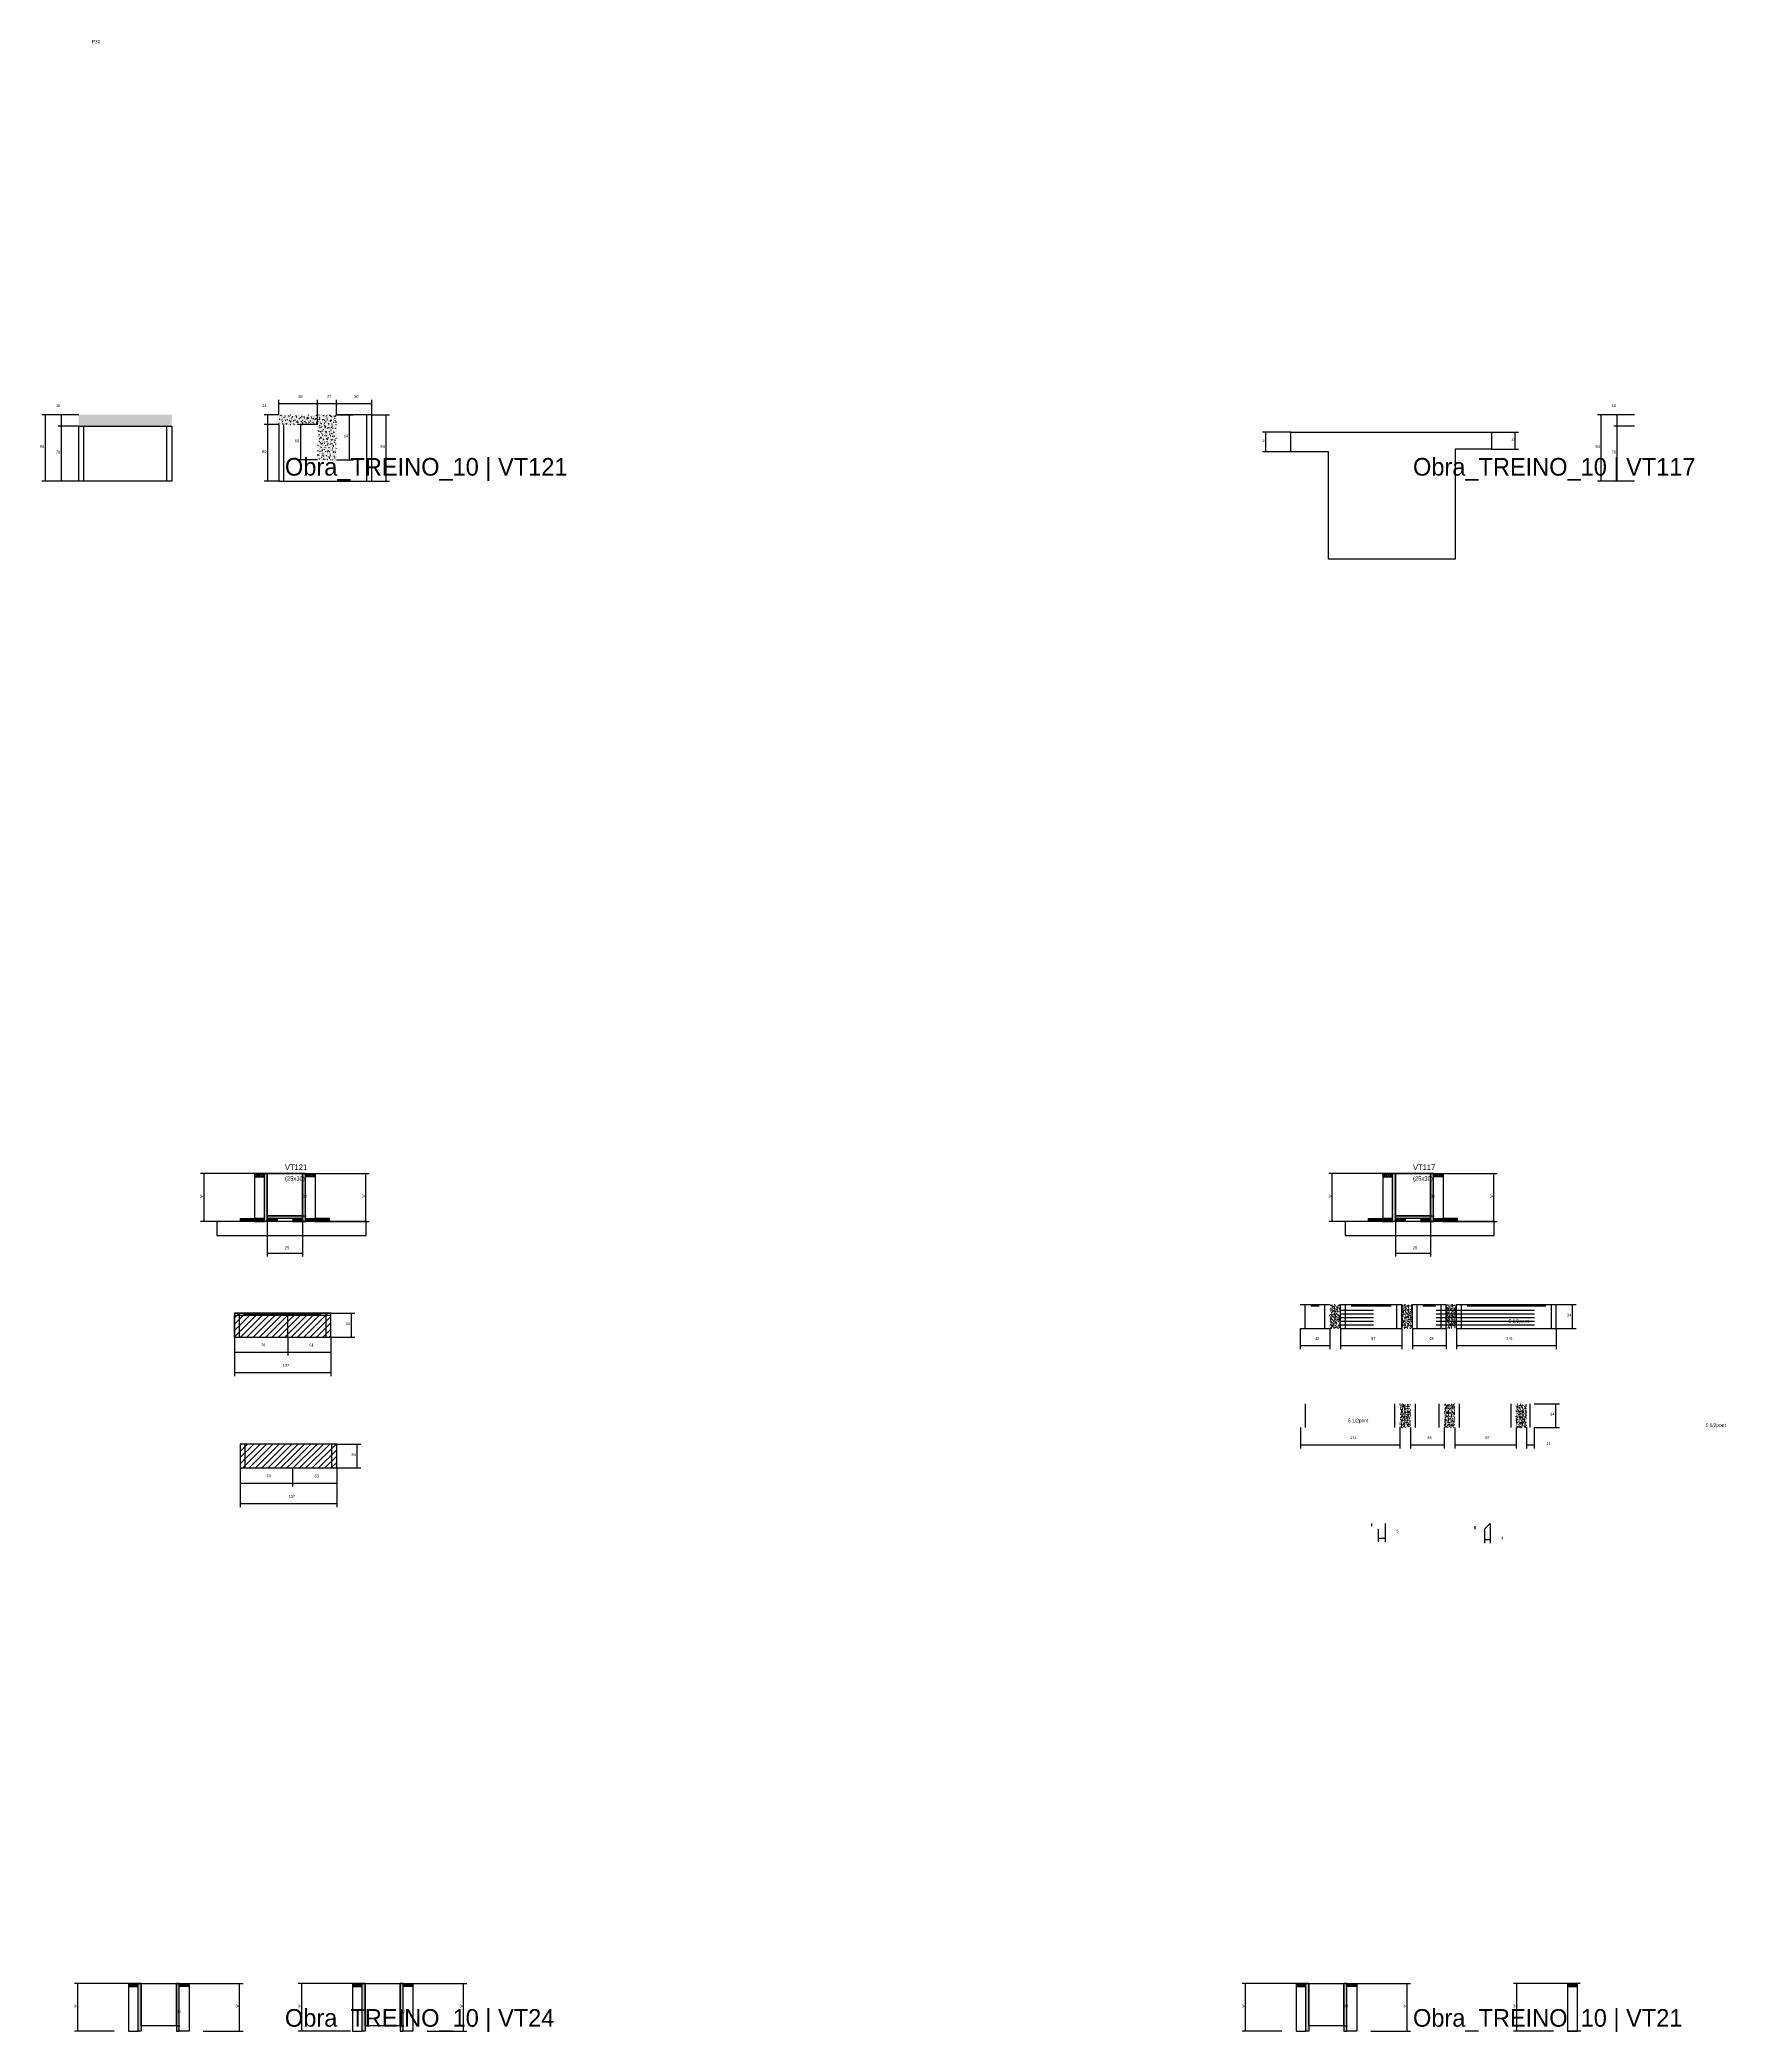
# Model space of a CAD drawing. Header units: metres. Extents: x -2848 to 22762, y -49062 to 1016.
# Drawn here: x 12452 to 14843, y -21018 to -18192 of the extents above; entities that cross this region are included whole.
import ezdxf

# ---------------------------------------------------------------- set-up
doc = ezdxf.new("R2010")
doc.units = ezdxf.units.M
for name, color, linetype in [('CONCRETO', 251, 'Continuous'), ('COTA', 4, 'Continuous'), ('Cota Seção (2x)', 4, 'Continuous'), ('Hachura', 253, 'Continuous'), ('LABEL_ID', 3, 'Continuous'), ('Madeira', 126, 'Continuous'), ('NOMENCLATURA', 7, 'Continuous'), ('Painéis', 200, 'Continuous'), ('SARR_2.2x7', 40, 'Continuous'), ('SARR_EDITAR', 141, 'Continuous'), ('Texto Seção', 7, 'Continuous')]:
    doc.layers.add(name, color=color, linetype=linetype)

msp = doc.modelspace()

# ---------------------------------------------------------------- hatches: boundary and pattern name
at = {"layer": 'COTA'}
h = msp.add_hatch(dxfattribs=at)
h.set_pattern_fill('AR-CONC', scale=0.03)
h.paths.add_polyline_path([(12639.6, -18723.7), (12507.6, -18723.7), (12507.6, -18739.7), (12639.5, -18739.7)])
h = msp.add_hatch(dxfattribs=at)
h.set_pattern_fill('AR-CONC', scale=0.03)
h.paths.add_polyline_path([(12846.3, -18737.7), (12791.4, -18737.7), (12791.4, -18737.7), (12791.4, -18723.7), (12791.4, -18723.7), (12873.3, -18723.7), (12873.3, -18723.7), (12873.3, -18787.7), (12873.3, -18787.7), (12846.3, -18787.7), (12846.3, -18787.7), (12846.3, -18737.7)])
h = msp.add_hatch(dxfattribs=at)
h.set_pattern_fill('AR-CONC', scale=0.03)
h.paths.add_polyline_path([(14297.1, -19985.5), (14282.1, -19985.5), (14282.1, -20019.5), (14297.1, -20019.5)])
h = msp.add_hatch(dxfattribs=at)
h.set_pattern_fill('AR-CONC', scale=0.03)
h.paths.add_polyline_path([(14384.1, -20019.5), (14399.1, -20019.5), (14399.1, -19985.5), (14384.1, -19985.5)])
h = msp.add_hatch(dxfattribs=at)
h.set_pattern_fill('AR-CONC', scale=0.03)
h.paths.add_polyline_path([(14461.9, -19985.5), (14446.9, -19985.5), (14446.9, -20019.5), (14461.9, -20019.5)])
h = msp.add_hatch(dxfattribs=at)
h.set_pattern_fill('AR-CONC', scale=0.03)
h.paths.add_polyline_path([(14381.3, -20160.3), (14396.3, -20160.3), (14396.3, -20126.3), (14381.3, -20126.3)])
h = msp.add_hatch(dxfattribs=at)
h.set_pattern_fill('AR-CONC', scale=0.03)
h.paths.add_polyline_path([(14459.1, -20126.3), (14444.1, -20126.3), (14444.1, -20160.3), (14459.1, -20160.3)])
h = msp.add_hatch(dxfattribs=at)
h.set_pattern_fill('AR-CONC', scale=0.03)
h.paths.add_polyline_path([(14546.1, -20126.3), (14561.1, -20126.3), (14561.1, -20160.3), (14546.1, -20160.3)])
at = {"layer": 'Hachura'}
h = msp.add_hatch(dxfattribs=at)
h.set_pattern_fill('ANSI31', scale=0.5)
h.paths.add_polyline_path([(12771, -19804.4), (12771, -19800), (12771, -19800), (12757, -19800), (12757, -19800), (12757, -19804.4), (12757, -19804.4), (12771, -19804.4)])
h = msp.add_hatch(color=8, dxfattribs=at)
h.dxf.hatch_style = 1
h.paths.add_polyline_path([(12771, -19800), (12775, -19800), (12775, -19800), (12775, -19868), (12775, -19868), (12771, -19868), (12771, -19868), (12771, -19800)])
h = msp.add_hatch(color=8, dxfattribs=at)
h.dxf.hatch_style = 1
h.paths.add_polyline_path([(12829, -19800), (12825, -19800), (12825, -19800), (12825, -19868), (12825, -19868), (12829, -19868), (12829, -19868), (12829, -19800)])
h = msp.add_hatch(dxfattribs=at)
h.set_pattern_fill('ANSI31', scale=0.5)
h.paths.add_polyline_path([(12829, -19804.4), (12829, -19800), (12829, -19800), (12843, -19800), (12843, -19800), (12843, -19804.4), (12843, -19804.4), (12829, -19804.4)])
h = msp.add_hatch(dxfattribs=at)
h.set_pattern_fill('ANSI31', scale=0.5)
h.paths.add_polyline_path([(14371, -19804.4), (14371, -19800), (14371, -19800), (14357, -19800), (14357, -19800), (14357, -19804.4), (14357, -19804.4), (14371, -19804.4)])
h = msp.add_hatch(color=8, dxfattribs=at)
h.dxf.hatch_style = 1
h.paths.add_polyline_path([(14371, -19800), (14375, -19800), (14375, -19800), (14375, -19868), (14375, -19868), (14371, -19868), (14371, -19868), (14371, -19800)])
h = msp.add_hatch(color=8, dxfattribs=at)
h.dxf.hatch_style = 1
h.paths.add_polyline_path([(14429, -19800), (14425, -19800), (14425, -19800), (14425, -19868), (14425, -19868), (14429, -19868), (14429, -19868), (14429, -19800)])
h = msp.add_hatch(dxfattribs=at)
h.set_pattern_fill('ANSI31', scale=0.5)
h.paths.add_polyline_path([(14429, -19804.4), (14429, -19800), (14429, -19800), (14443, -19800), (14443, -19800), (14443, -19804.4), (14443, -19804.4), (14429, -19804.4)])
h = msp.add_hatch(dxfattribs=at)
h.set_pattern_fill('ANSI31', scale=0.5)
h.paths.add_polyline_path([(12737, -19868), (12737, -19863.6), (12737, -19863.6), (12757, -19863.6), (12757, -19863.6), (12757, -19868), (12757, -19868), (12737, -19868)])
h = msp.add_hatch(dxfattribs=at)
h.set_pattern_fill('ANSI31', scale=0.5)
h.paths.add_polyline_path([(12771, -19868), (12771, -19863.6), (12771, -19863.6), (12757, -19863.6), (12757, -19863.6), (12757, -19868), (12757, -19868), (12771, -19868)])
h = msp.add_hatch(color=8, dxfattribs=at)
h.dxf.hatch_style = 1
h.paths.add_polyline_path([(12775, -19863.6), (12775, -19860), (12775, -19860), (12825, -19860), (12825, -19860), (12825, -19863.6), (12825, -19863.6), (12775, -19863.6)])
h = msp.add_hatch(dxfattribs=at)
h.set_pattern_fill('ANSI31', scale=0.5)
h.paths.add_polyline_path([(12775, -19868), (12775, -19863.6), (12775, -19863.6), (12789, -19863.6), (12789, -19863.6), (12789, -19868), (12789, -19868), (12775, -19868)])
h = msp.add_hatch(dxfattribs=at)
h.set_pattern_fill('ANSI31', scale=0.5)
h.paths.add_polyline_path([(12825, -19868), (12825, -19863.6), (12825, -19863.6), (12811, -19863.6), (12811, -19863.6), (12811, -19868), (12811, -19868), (12825, -19868)])
h = msp.add_hatch(dxfattribs=at)
h.set_pattern_fill('ANSI31', scale=0.5)
h.paths.add_polyline_path([(12829, -19868), (12829, -19863.6), (12829, -19863.6), (12843, -19863.6), (12843, -19863.6), (12843, -19868), (12843, -19868), (12829, -19868)])
h = msp.add_hatch(dxfattribs=at)
h.set_pattern_fill('ANSI31', scale=0.5)
h.paths.add_polyline_path([(12863, -19868), (12863, -19863.6), (12863, -19863.6), (12843, -19863.6), (12843, -19863.6), (12843, -19868), (12843, -19868), (12863, -19868)])
h = msp.add_hatch(dxfattribs=at)
h.set_pattern_fill('ANSI31', scale=0.5)
h.paths.add_polyline_path([(14337, -19868), (14337, -19863.6), (14337, -19863.6), (14357, -19863.6), (14357, -19863.6), (14357, -19868), (14357, -19868), (14337, -19868)])
h = msp.add_hatch(dxfattribs=at)
h.set_pattern_fill('ANSI31', scale=0.5)
h.paths.add_polyline_path([(14371, -19868), (14371, -19863.6), (14371, -19863.6), (14357, -19863.6), (14357, -19863.6), (14357, -19868), (14357, -19868), (14371, -19868)])
h = msp.add_hatch(color=8, dxfattribs=at)
h.dxf.hatch_style = 1
h.paths.add_polyline_path([(14375, -19863.6), (14375, -19860), (14375, -19860), (14425, -19860), (14425, -19860), (14425, -19863.6), (14425, -19863.6), (14375, -19863.6)])
h = msp.add_hatch(dxfattribs=at)
h.set_pattern_fill('ANSI31', scale=0.5)
h.paths.add_polyline_path([(14375, -19868), (14375, -19863.6), (14375, -19863.6), (14389, -19863.6), (14389, -19863.6), (14389, -19868), (14389, -19868), (14375, -19868)])
h = msp.add_hatch(dxfattribs=at)
h.set_pattern_fill('ANSI31', scale=0.5)
h.paths.add_polyline_path([(14425, -19868), (14425, -19863.6), (14425, -19863.6), (14411, -19863.6), (14411, -19863.6), (14411, -19868), (14411, -19868), (14425, -19868)])
h = msp.add_hatch(dxfattribs=at)
h.set_pattern_fill('ANSI31', scale=0.5)
h.paths.add_polyline_path([(14429, -19868), (14429, -19863.6), (14429, -19863.6), (14443, -19863.6), (14443, -19863.6), (14443, -19868), (14443, -19868), (14429, -19868)])
h = msp.add_hatch(dxfattribs=at)
h.set_pattern_fill('ANSI31', scale=0.5)
h.paths.add_polyline_path([(14463, -19868), (14463, -19863.6), (14463, -19863.6), (14443, -19863.6), (14443, -19863.6), (14443, -19868), (14443, -19868), (14463, -19868)])
h = msp.add_hatch(dxfattribs=at)
h.set_pattern_fill('ANSI31', scale=2)
h.paths.add_polyline_path([(12728.3, -19997.8), (12728.3, -20031.8), (12804, -20031.8), (12804, -19997.8)])
h = msp.add_hatch(dxfattribs=at)
h.set_pattern_fill('ANSI31', scale=2)
h.paths.add_polyline_path([(12804, -19997.8), (12804, -20031.8), (12865.3, -20031.8), (12865.3, -19997.8)])
h = msp.add_hatch(dxfattribs=at)
h.set_pattern_fill('ANSI31', scale=2)
h.paths.add_polyline_path([(12736.7, -20183.5), (12736.7, -20217.5), (12810.6, -20217.5), (12810.6, -20183.5)])
h = msp.add_hatch(dxfattribs=at)
h.set_pattern_fill('ANSI31', scale=2)
h.paths.add_polyline_path([(12810.6, -20183.5), (12810.6, -20217.5), (12873.5, -20217.5), (12873.5, -20183.5)])
h = msp.add_hatch(dxfattribs=at)
h.set_pattern_fill('ANSI31', scale=0.5)
h.paths.add_polyline_path([(12592, -20952.9), (12592, -20948.5), (12592, -20948.5), (12578, -20948.5), (12578, -20948.5), (12578, -20952.9), (12578, -20952.9), (12592, -20952.9)])
h = msp.add_hatch(color=8, dxfattribs=at)
h.dxf.hatch_style = 1
h.paths.add_polyline_path([(12592, -20948.5), (12596, -20948.5), (12596, -20948.5), (12596, -21016.5), (12596, -21016.5), (12592, -21016.5), (12592, -21016.5), (12592, -20948.5)])
h = msp.add_hatch(color=8, dxfattribs=at)
h.dxf.hatch_style = 1
h.paths.add_polyline_path([(12650, -20948.5), (12646, -20948.5), (12646, -20948.5), (12646, -21016.5), (12646, -21016.5), (12650, -21016.5), (12650, -21016.5), (12650, -20948.5)])
h = msp.add_hatch(dxfattribs=at)
h.set_pattern_fill('ANSI31', scale=0.5)
h.paths.add_polyline_path([(12650, -20952.9), (12650, -20948.5), (12650, -20948.5), (12664, -20948.5), (12664, -20948.5), (12664, -20952.9), (12664, -20952.9), (12650, -20952.9)])
h = msp.add_hatch(dxfattribs=at)
h.set_pattern_fill('ANSI31', scale=0.5)
h.paths.add_polyline_path([(12909.6, -20952.9), (12909.6, -20948.5), (12909.6, -20948.5), (12895.6, -20948.5), (12895.6, -20948.5), (12895.6, -20952.9), (12895.6, -20952.9), (12909.6, -20952.9)])
h = msp.add_hatch(color=8, dxfattribs=at)
h.dxf.hatch_style = 1
h.paths.add_polyline_path([(12909.6, -20948.5), (12913.6, -20948.5), (12913.6, -20948.5), (12913.6, -21016.5), (12913.6, -21016.5), (12909.6, -21016.5), (12909.6, -21016.5), (12909.6, -20948.5)])
h = msp.add_hatch(color=8, dxfattribs=at)
h.dxf.hatch_style = 1
h.paths.add_polyline_path([(12967.6, -20948.5), (12963.6, -20948.5), (12963.6, -20948.5), (12963.6, -21016.5), (12963.6, -21016.5), (12967.6, -21016.5), (12967.6, -21016.5), (12967.6, -20948.5)])
h = msp.add_hatch(dxfattribs=at)
h.set_pattern_fill('ANSI31', scale=0.5)
h.paths.add_polyline_path([(12967.6, -20952.9), (12967.6, -20948.5), (12967.6, -20948.5), (12981.6, -20948.5), (12981.6, -20948.5), (12981.6, -20952.9), (12981.6, -20952.9), (12967.6, -20952.9)])
h = msp.add_hatch(dxfattribs=at)
h.set_pattern_fill('ANSI31', scale=0.5)
h.paths.add_polyline_path([(14248.1, -20952.9), (14248.1, -20948.5), (14248.1, -20948.5), (14234.1, -20948.5), (14234.1, -20948.5), (14234.1, -20952.9), (14234.1, -20952.9), (14248.1, -20952.9)])
h = msp.add_hatch(color=8, dxfattribs=at)
h.dxf.hatch_style = 1
h.paths.add_polyline_path([(14248.1, -20948.5), (14252.1, -20948.5), (14252.1, -20948.5), (14252.1, -21016.5), (14252.1, -21016.5), (14248.1, -21016.5), (14248.1, -21016.5), (14248.1, -20948.5)])
h = msp.add_hatch(color=8, dxfattribs=at)
h.dxf.hatch_style = 1
h.paths.add_polyline_path([(14306.1, -20948.5), (14302.1, -20948.5), (14302.1, -20948.5), (14302.1, -21016.5), (14302.1, -21016.5), (14306.1, -21016.5), (14306.1, -21016.5), (14306.1, -20948.5)])
h = msp.add_hatch(dxfattribs=at)
h.set_pattern_fill('ANSI31', scale=0.5)
h.paths.add_polyline_path([(14306.1, -20952.9), (14306.1, -20948.5), (14306.1, -20948.5), (14320.1, -20948.5), (14320.1, -20948.5), (14320.1, -20952.9), (14320.1, -20952.9), (14306.1, -20952.9)])
h = msp.add_hatch(dxfattribs=at)
h.set_pattern_fill('ANSI31', scale=0.5)
h.paths.add_polyline_path([(14633.1, -20952.9), (14633.1, -20948.5), (14633.1, -20948.5), (14619.1, -20948.5), (14619.1, -20948.5), (14619.1, -20952.9), (14619.1, -20952.9), (14633.1, -20952.9)])

# ---------------------------------------------------------------- linework, layer by layer
at = {"layer": 'CONCRETO'}
for points in [[(14226.9, -18776.5), (14226.9, -18748.5), (14511.5, -18748.5), (14511.5, -18772.5), (14460, -18772.5), (14460, -18928.5), (14280, -18928.5), (14280, -18776.5)], [(12775, -19800), (12775, -19800), (12775, -19800), (12775, -19800), (12825, -19800), (12825, -19800), (12825, -19800), (12825, -19860), (12775, -19860), (12775, -19800)], [(12775, -19860), (12825, -19860), (12825, -19800), (12775, -19800)], [(14375, -19800), (14375, -19800), (14375, -19800), (14375, -19800), (14425, -19800), (14425, -19800), (14425, -19800), (14425, -19860), (14375, -19860), (14375, -19800)], [(14375, -19860), (14425, -19860), (14425, -19800), (14375, -19800)], [(12596, -20948.5), (12596, -20948.5), (12596, -20948.5), (12596, -20948.5), (12646, -20948.5), (12646, -20948.5), (12646, -20948.5), (12646, -21008.5), (12596, -21008.5), (12596, -20948.5)], [(12913.6, -20948.5), (12913.6, -20948.5), (12913.6, -20948.5), (12913.6, -20948.5), (12963.6, -20948.5), (12963.6, -20948.5), (12963.6, -20948.5), (12963.6, -21008.5), (12913.6, -21008.5), (12913.6, -20948.5)], [(14252.1, -20948.5), (14252.1, -20948.5), (14252.1, -20948.5), (14252.1, -20948.5), (14302.1, -20948.5), (14302.1, -20948.5), (14302.1, -20948.5), (14302.1, -21008.5), (14252.1, -21008.5), (14252.1, -20948.5)]]:
    msp.add_lwpolyline(points, close=True, dxfattribs=at)
at = {"layer": 'COTA'}
for p, q in [((12791.4, -18723.7), (12791.4, -18702.7)), ((12846.3, -18737.7), (12846.3, -18702.7)), ((12846.3, -18737.7), (12846.3, -18702.7)), ((12873.3, -18723.7), (12873.3, -18702.7)), ((12873.3, -18723.7), (12873.3, -18702.7)), ((12923.3, -18723.7), (12923.3, -18702.7)), ((12507.6, -18723.7), (12455.2, -18723.7)), ((12460.2, -18817.7), (12460.2, -18723.7)), ((12507.6, -18723.7), (12478.2, -18723.7)), ((12483.2, -18739.7), (12483.2, -18723.7)), ((12791.4, -18723.7), (12770.6, -18723.7)), ((12775.6, -18737.7), (12775.6, -18723.7)), ((12791.4, -18707.7), (12846.3, -18707.7)), ((12846.3, -18707.7), (12873.3, -18707.7)), ((12873.3, -18707.7), (12923.3, -18707.7)), ((12873.3, -18723.7), (12896.6, -18723.7)), ((12891.6, -18787.7), (12891.6, -18723.7)), ((12923.3, -18723.7), (12948.4, -18723.7)), ((12943.4, -18817.7), (12943.4, -18723.7)), ((14714.2, -18723.7), (14661.8, -18723.7)), ((14666.8, -18817.7), (14666.8, -18723.7)), ((14714.2, -18723.7), (14684.8, -18723.7)), ((14689.8, -18739.7), (14689.8, -18723.7)), ((12507.6, -18739.7), (12478.2, -18739.7)), ((12507.6, -18739.7), (12478.2, -18739.7)), ((12483.2, -18817.7), (12483.2, -18739.7)), ((12791.4, -18737.7), (12770.6, -18737.7)), ((12791.4, -18737.7), (12770.6, -18737.7)), ((12775.6, -18817.7), (12775.6, -18737.7)), ((12846.3, -18737.7), (12817.3, -18737.7)), ((12822.3, -18787.7), (12822.3, -18737.7)), ((14226.9, -18748.5), (14186.4, -18748.5)), ((14191.4, -18776.5), (14191.4, -18748.5)), ((14509.2, -18748.5), (14549.7, -18748.5)), ((14544.7, -18772.5), (14544.7, -18748.5)), ((14714.2, -18739.7), (14684.8, -18739.7)), ((14714.2, -18739.7), (14684.8, -18739.7)), ((14689.8, -18817.7), (14689.8, -18739.7)), ((12846.3, -18787.7), (12817.3, -18787.7)), ((12873.3, -18787.7), (12896.6, -18787.7)), ((14226.9, -18776.5), (14186.4, -18776.5)), ((14511.5, -18772.5), (14549.7, -18772.5)), ((12507.6, -18817.7), (12455.2, -18817.7)), ((12507.6, -18817.7), (12478.2, -18817.7)), ((12791.4, -18817.7), (12770.6, -18817.7)), ((12923.3, -18817.7), (12948.4, -18817.7)), ((14714.2, -18817.7), (14661.8, -18817.7)), ((14714.2, -18817.7), (14684.8, -18817.7)), ((12775, -19800), (12680.3, -19800)), ((12685.3, -19868), (12685.3, -19800)), ((12843, -19800), (12919.5, -19800)), ((12914.5, -19868), (12914.5, -19800)), ((14375, -19800), (14280.4, -19800)), ((14285.4, -19868), (14285.4, -19800)), ((14443, -19800), (14519.5, -19800)), ((14514.5, -19868), (14514.5, -19800)), ((12775, -19863.6), (12775, -19917.7)), ((12825, -19863.6), (12825, -19917.7)), ((14375, -19863.6), (14375, -19917.7)), ((14425, -19863.6), (14425, -19917.7)), ((12737, -19868), (12680.3, -19868)), ((12863, -19868), (12919.5, -19868)), ((14337, -19868), (14280.4, -19868)), ((14463, -19868), (14519.5, -19868)), ((12775, -19912.7), (12825, -19912.7)), ((14375, -19912.7), (14425, -19912.7)), ((12865.3, -19997.8), (12899.2, -19997.8)), ((12894.2, -20031.8), (12894.2, -19997.8)), ((14603.2, -19985.5), (14631.3, -19985.5)), ((14626.3, -20019.5), (14626.3, -19985.5)), ((12728.3, -20031.8), (12728.3, -20087.2)), ((12728.3, -20031.8), (12728.3, -20058.2)), ((12804, -20031.8), (12804, -20058.2)), ((12804, -20031.8), (12804, -20058.2)), ((12865.3, -20031.8), (12899.2, -20031.8)), ((12865.3, -20031.8), (12865.3, -20087.2)), ((12865.3, -20031.8), (12865.3, -20058.2)), ((14240, -20019.5), (14240, -20048.9)), ((14282.1, -20019.5), (14282.1, -20048.9)), ((14297.1, -20019.5), (14297.1, -20048.9)), ((14384.1, -20019.5), (14384.1, -20048.9)), ((14399.1, -20019.5), (14399.1, -20048.9)), ((14446.9, -20019.5), (14446.9, -20048.9)), ((14461.9, -20019.5), (14461.9, -20048.9)), ((14603.2, -20019.5), (14631.3, -20019.5)), ((14603.2, -20019.5), (14603.2, -20048.9)), ((12728.3, -20053.2), (12804, -20053.2)), ((12804, -20053.2), (12865.3, -20053.2)), ((14240, -20043.9), (14282.1, -20043.9)), ((14297.1, -20043.9), (14384.1, -20043.9)), ((14399.1, -20043.9), (14446.9, -20043.9)), ((14461.9, -20043.9), (14603.2, -20043.9)), ((12728.3, -20082.2), (12865.3, -20082.2)), ((14571.7, -20126.3), (14607.7, -20126.3)), ((14602.7, -20160.3), (14602.7, -20126.3)), ((14240.3, -20160.3), (14240.3, -20189.7)), ((14381.3, -20160.3), (14381.3, -20189.7)), ((14396.3, -20160.3), (14396.3, -20189.7)), ((14444.1, -20160.3), (14444.1, -20189.7)), ((14459.1, -20160.3), (14459.1, -20189.7)), ((14546.1, -20160.3), (14546.1, -20189.7)), ((14561.1, -20160.3), (14561.1, -20189.7)), ((14571.7, -20160.3), (14571.7, -20189.7)), ((14571.7, -20160.3), (14607.7, -20160.3)), ((12873.5, -20183.5), (12907.4, -20183.5)), ((12902.4, -20217.5), (12902.4, -20183.5)), ((14240.3, -20184.7), (14381.3, -20184.7)), ((14396.3, -20184.7), (14444.1, -20184.7)), ((14459.1, -20184.7), (14546.1, -20184.7)), ((14561.1, -20184.7), (14571.7, -20184.7)), ((12736.7, -20217.5), (12736.7, -20273)), ((12736.7, -20217.5), (12736.7, -20243.9)), ((12810.6, -20217.5), (12810.6, -20243.9)), ((12810.6, -20217.5), (12810.6, -20243.9)), ((12873.5, -20217.5), (12907.4, -20217.5)), ((12873.5, -20217.5), (12873.5, -20273)), ((12873.5, -20217.5), (12873.5, -20243.9)), ((12736.7, -20238.9), (12810.6, -20238.9)), ((12810.6, -20238.9), (12873.5, -20238.9)), ((12736.7, -20268), (12873.5, -20268)), ((14350.8, -20304.2), (14350.8, -20322.1)), ((14350.8, -20317.1), (14360.3, -20317.1)), ((14360.3, -20296.2), (14360.3, -20322.1)), ((14501.5, -20304.2), (14501.5, -20324.1)), ((14509.5, -20296.2), (14509.5, -20324.1)), ((14501.5, -20319.1), (14509.5, -20319.1)), ((12596, -20948.5), (12501.3, -20948.5)), ((12506.3, -21016.5), (12506.3, -20948.5)), ((12664, -20948.5), (12740.5, -20948.5)), ((12735.5, -21016.5), (12735.5, -20948.5)), ((12913.6, -20948.5), (12818.9, -20948.5)), ((12823.9, -21016.5), (12823.9, -20948.5)), ((12981.6, -20948.5), (13058.1, -20948.5)), ((13053.1, -21016.5), (13053.1, -20948.5)), ((14252.1, -20948.5), (14157.5, -20948.5)), ((14162.5, -21016.5), (14162.5, -20948.5)), ((14320.1, -20948.5), (14396.6, -20948.5)), ((14391.6, -21016.5), (14391.6, -20948.5)), ((14637.1, -20948.5), (14542.4, -20948.5)), ((14547.4, -21016.5), (14547.4, -20948.5)), ((12558, -21016.5), (12501.3, -21016.5)), ((12684, -21016.5), (12740.5, -21016.5)), ((12875.6, -21016.5), (12818.9, -21016.5)), ((13001.6, -21016.5), (13058.1, -21016.5)), ((14214.1, -21016.5), (14157.5, -21016.5)), ((14340.1, -21016.5), (14396.6, -21016.5)), ((14599.1, -21016.5), (14542.4, -21016.5))]:
    msp.add_line(p, q, dxfattribs=at)
at = {"layer": 'Cota Seção (2x)'}
for p, q in [((12825, -19860), (12825, -19800)), ((12825, -19800), (12830, -19800)), ((14425, -19860), (14425, -19800)), ((14425, -19800), (14430, -19800)), ((12825, -19860), (12830, -19860)), ((14425, -19860), (14430, -19860)), ((12646, -21008.5), (12646, -20948.5)), ((12646, -20948.5), (12651, -20948.5)), ((12963.6, -21008.5), (12963.6, -20948.5)), ((12963.6, -20948.5), (12968.6, -20948.5)), ((14302.1, -21008.5), (14302.1, -20948.5)), ((14302.1, -20948.5), (14307.1, -20948.5)), ((12646, -21008.5), (12651, -21008.5)), ((12963.6, -21008.5), (12968.6, -21008.5)), ((14302.1, -21008.5), (14307.1, -21008.5))]:
    msp.add_line(p, q, dxfattribs=at)
at = {"layer": 'Madeira'}
for points in [[(12771, -19804.4), (12771, -19800), (12757, -19800), (12757, -19804.4)], [(12771, -19800), (12757, -19800), (12757, -19868), (12771, -19868)], [(12829, -19804.4), (12829, -19800), (12843, -19800), (12843, -19804.4)], [(12829, -19800), (12843, -19800), (12843, -19868), (12829, -19868)], [(14371, -19804.4), (14371, -19800), (14357, -19800), (14357, -19804.4)], [(14371, -19800), (14357, -19800), (14357, -19868), (14371, -19868)], [(14429, -19804.4), (14429, -19800), (14443, -19800), (14443, -19804.4)], [(14429, -19800), (14443, -19800), (14443, -19868), (14429, -19868)], [(12737, -19868), (12737, -19863.6), (12757, -19863.6), (12757, -19868)], [(12771, -19868), (12771, -19863.6), (12757, -19863.6), (12757, -19868)], [(12775, -19868), (12775, -19863.6), (12789, -19863.6), (12789, -19868)], [(12825, -19868), (12825, -19863.6), (12811, -19863.6), (12811, -19868)], [(12829, -19868), (12829, -19863.6), (12843, -19863.6), (12843, -19868)], [(12863, -19868), (12863, -19863.6), (12843, -19863.6), (12843, -19868)], [(14337, -19868), (14337, -19863.6), (14357, -19863.6), (14357, -19868)], [(14371, -19868), (14371, -19863.6), (14357, -19863.6), (14357, -19868)], [(14375, -19868), (14375, -19863.6), (14389, -19863.6), (14389, -19868)], [(14425, -19868), (14425, -19863.6), (14411, -19863.6), (14411, -19868)], [(14429, -19868), (14429, -19863.6), (14443, -19863.6), (14443, -19868)], [(14463, -19868), (14463, -19863.6), (14443, -19863.6), (14443, -19868)], [(12703.5, -19888), (12915.1, -19888), (12915.1, -19868), (12703.5, -19868)], [(14303.6, -19888), (14515.1, -19888), (14515.1, -19868), (14303.6, -19868)], [(12592, -20952.9), (12592, -20948.5), (12578, -20948.5), (12578, -20952.9)], [(12592, -20948.5), (12578, -20948.5), (12578, -21016.5), (12592, -21016.5)], [(12650, -20952.9), (12650, -20948.5), (12664, -20948.5), (12664, -20952.9)], [(12650, -20948.5), (12664, -20948.5), (12664, -21016.5), (12650, -21016.5)], [(12909.6, -20952.9), (12909.6, -20948.5), (12895.6, -20948.5), (12895.6, -20952.9)], [(12909.6, -20948.5), (12895.6, -20948.5), (12895.6, -21016.5), (12909.6, -21016.5)], [(12967.6, -20952.9), (12967.6, -20948.5), (12981.6, -20948.5), (12981.6, -20952.9)], [(12967.6, -20948.5), (12981.6, -20948.5), (12981.6, -21016.5), (12967.6, -21016.5)], [(14248.1, -20952.9), (14248.1, -20948.5), (14234.1, -20948.5), (14234.1, -20952.9)], [(14248.1, -20948.5), (14234.1, -20948.5), (14234.1, -21016.5), (14248.1, -21016.5)], [(14306.1, -20952.9), (14306.1, -20948.5), (14320.1, -20948.5), (14320.1, -20952.9)], [(14306.1, -20948.5), (14320.1, -20948.5), (14320.1, -21016.5), (14306.1, -21016.5)], [(14633.1, -20952.9), (14633.1, -20948.5), (14619.1, -20948.5), (14619.1, -20952.9)], [(14633.1, -20948.5), (14619.1, -20948.5), (14619.1, -21016.5), (14633.1, -21016.5)]]:
    msp.add_lwpolyline(points, close=True, dxfattribs=at)
at = {"layer": 'Painéis'}
for p, q in [((12775, -19868), (12775, -19800)), ((12825, -19868), (12825, -19800)), ((14375, -19868), (14375, -19800)), ((14425, -19868), (14425, -19800)), ((12775, -19860), (12825, -19860)), ((12775, -19863.6), (12775, -19860)), ((12825, -19863.6), (12825, -19860)), ((14375, -19860), (14425, -19860)), ((14375, -19863.6), (14375, -19860)), ((14425, -19863.6), (14425, -19860)), ((12728.3, -19997.8), (12865.3, -19997.8)), ((12728.3, -20000.8), (12804, -20000.8)), ((12728.3, -20031.8), (12728.3, -20000.8)), ((12804, -20031.8), (12804, -19997.8)), ((12804, -20031.8), (12804, -20000.8)), ((12804, -20000.8), (12865.3, -20000.8)), ((12804, -20031.8), (12804, -20000.8)), ((12865.3, -20031.8), (12865.3, -19997.8)), ((12865.3, -20031.8), (12865.3, -20000.8)), ((14240, -19985.5), (14282.1, -19985.5)), ((14297.1, -19985.5), (14384.1, -19985.5)), ((14297.1, -20019.5), (14297.1, -19985.5)), ((14384.1, -20019.5), (14384.1, -19985.5)), ((14399.1, -19985.5), (14446.9, -19985.5)), ((14399.1, -20019.5), (14399.1, -19985.5)), ((14446.9, -20019.5), (14446.9, -19985.5)), ((14461.9, -19985.5), (14603.2, -19985.5)), ((14461.9, -20019.5), (14461.9, -19985.5)), ((14603.2, -20019.5), (14603.2, -19985.5)), ((12728.3, -20031.8), (12865.3, -20031.8)), ((12728.3, -20031.8), (12804, -20031.8)), ((12804, -20031.8), (12865.3, -20031.8)), ((14240, -20019.5), (14282.1, -20019.5)), ((14297.1, -20019.5), (14384.1, -20019.5)), ((14399.1, -20019.5), (14446.9, -20019.5)), ((14461.9, -20019.5), (14603.2, -20019.5))]:
    msp.add_line(p, q, dxfattribs=at)
msp.add_lwpolyline([(12791.4, -18737.7), (12791.4, -18817.7), (12923.3, -18817.7), (12923.3, -18723.7), (12873.3, -18723.7)], dxfattribs=at)
for points in [[(12507.6, -18739.7), (12639.5, -18739.7), (12639.5, -18817.7), (12507.6, -18817.7)], [(12771, -19800), (12775, -19800), (12775, -19868), (12771, -19868)], [(12829, -19800), (12825, -19800), (12825, -19868), (12829, -19868)], [(14371, -19800), (14375, -19800), (14375, -19868), (14371, -19868)], [(14429, -19800), (14425, -19800), (14425, -19868), (14429, -19868)], [(12775, -19863.6), (12775, -19860), (12825, -19860), (12825, -19863.6)], [(14375, -19863.6), (14375, -19860), (14425, -19860), (14425, -19863.6)], [(12728.3, -20031.8), (12865.3, -20031.8), (12865.3, -19997.8), (12728.3, -19997.8)], [(12736.7, -20217.5), (12873.5, -20217.5), (12873.5, -20183.5), (12736.7, -20183.5)], [(12592, -20948.5), (12596, -20948.5), (12596, -21016.5), (12592, -21016.5)], [(12650, -20948.5), (12646, -20948.5), (12646, -21016.5), (12650, -21016.5)], [(12909.6, -20948.5), (12913.6, -20948.5), (12913.6, -21016.5), (12909.6, -21016.5)], [(12967.6, -20948.5), (12963.6, -20948.5), (12963.6, -21016.5), (12967.6, -21016.5)], [(14248.1, -20948.5), (14252.1, -20948.5), (14252.1, -21016.5), (14248.1, -21016.5)], [(14306.1, -20948.5), (14302.1, -20948.5), (14302.1, -21016.5), (14306.1, -21016.5)]]:
    msp.add_lwpolyline(points, close=True, dxfattribs=at)
at = {"layer": 'SARR_2.2x7'}
for p, q in [((12916.3, -18817.7), (12916.3, -18723.7)), ((12514.6, -18817.7), (12514.6, -18739.7)), ((12632.5, -18817.7), (12632.5, -18739.7)), ((12798.4, -18817.7), (12798.4, -18737.7)), ((12735.3, -20031.8), (12735.3, -19997.8)), ((12743.3, -20000), (12804, -20000)), ((12804, -20000), (12850.3, -20000)), ((12858.3, -20031.8), (12858.3, -19997.8)), ((14247, -20019.5), (14247, -19985.5)), ((14255, -19987.7), (14267.1, -19987.7)), ((14275.1, -20019.5), (14275.1, -19985.5)), ((14298.1, -19993.7), (14343.9, -19993.7)), ((14298.1, -19998.8), (14343.9, -19998.8)), ((14298.1, -20004), (14343.9, -20004)), ((14304.1, -20019.5), (14304.1, -19985.5)), ((14312.1, -19987.7), (14369.1, -19987.7)), ((14377.1, -20019.5), (14377.1, -19985.5)), ((14406.1, -20019.5), (14406.1, -19985.5)), ((14414.1, -19987.7), (14431.9, -19987.7)), ((14432.9, -19993.7), (14572.2, -19993.7)), ((14432.9, -19998.8), (14572.2, -19998.8)), ((14432.9, -20004), (14572.2, -20004)), ((14439.9, -20019.5), (14439.9, -19985.5)), ((14468.9, -20019.5), (14468.9, -19985.5)), ((14476.9, -19987.7), (14588.2, -19987.7)), ((14596.2, -20019.5), (14596.2, -19985.5)), ((14298.1, -20009.2), (14343.9, -20009.2)), ((14298.1, -20014.3), (14343.9, -20014.3)), ((14432.9, -20009.2), (14572.2, -20009.2)), ((14432.9, -20014.3), (14572.2, -20014.3)), ((14247.3, -20160.3), (14247.3, -20126.3)), ((14374.3, -20160.3), (14374.3, -20126.3)), ((14403.3, -20160.3), (14403.3, -20126.3)), ((14437.1, -20160.3), (14437.1, -20126.3)), ((14466.1, -20160.3), (14466.1, -20126.3)), ((14539.1, -20160.3), (14539.1, -20126.3)), ((12743.7, -20217.5), (12743.7, -20183.5)), ((12866.5, -20217.5), (12866.5, -20183.5)), ((14341.8, -20300.2), (14341.8, -20296.2)), ((14488.3, -20304.2), (14488.3, -20300.2)), ((14501.5, -20304.2), (14509.5, -20296.2))]:
    msp.add_line(p, q, dxfattribs=at)
at = {"layer": 'SARR_EDITAR'}
msp.add_line((14566.4, -20160.3), (14566.4, -20126.3), dxfattribs=at)

# ---------------------------------------------------------------- texts
at = {"layer": 'COTA'}
for s, p in [('55', (12818.9, -18699.5)), ('27', (12859.8, -18699.6)), ('50', (12898.3, -18699.5)), ('16', (12475.1, -18712.7)), ('14', (12767.6, -18712.6)), ('16', (14681.7, -18712.7)), ('50', (12814.1, -18762.7)), ('64', (12883.5, -18755.7)), ('14', (14185.9, -18762.5)), ('12', (14539.2, -18760.5)), ('94', (12452.1, -18770.7)), ('78', (12475.1, -18778.7)), ('80', (12767.5, -18777.7)), ('94', (12935.3, -18770.7)), ('94', (14658.7, -18770.7)), ('78', (14681.7, -18778.7)), ('34', (12679.8, -19834)), ('34', (12909, -19834)), ('34', (14279.9, -19834)), ('34', (14509, -19834)), ('25', (12800, -19907.2)), ('25', (14400, -19907.2)), ('34', (14618.1, -20002.5)), ('34', (12886, -20014.8)), ('42', (14261, -20035.8)), ('87', (14340.6, -20035.8)), ('48', (14423, -20035.8)), ('141', (14532.5, -20035.7)), ('76', (12766.1, -20045.1)), ('61', (12834.6, -20045)), ('137', (12796.8, -20074)), ('34', (14594.5, -20143.3)), ('141', (14310.8, -20176.6)), ('48', (14420.2, -20176.6)), ('87', (14502.6, -20176.6)), ('34', (12894.2, -20200.5)), ('11', (14589.3, -20184.7)), ('74', (12773.6, -20230.7)), ('63', (12842, -20230.8)), ('137', (12805.1, -20259.7)), ('5', (14376.3, -20309)), ('4', (14525.3, -20319.1)), ('34', (12500.8, -20982.5)), ('34', (12730, -20982.5)), ('34', (12818.4, -20982.5)), ('34', (13047.6, -20982.5)), ('34', (14157, -20982.5)), ('34', (14386.1, -20982.5)), ('34', (14541.9, -20982.5))]:
    msp.add_text(s, height=4, dxfattribs=at).set_placement(p)
at = {"layer": 'Cota Seção (2x)'}
for p in [(12825, -19834), (14425, -19834), (12646, -20990.5), (12963.6, -20990.5), (14302.1, -20982.5)]:
    msp.add_text('30', height=4, dxfattribs=at).set_placement(p)
at = {"layer": 'LABEL_ID'}
for s, p in [('Obra_TREINO_10 | VT121', (12800, -18810)), ('Obra_TREINO_10 | VT117', (14400, -18810)), ('Obra_TREINO_10 | VT24', (12800, -21010)), ('Obra_TREINO_10 | VT21', (14400, -21010))]:
    msp.add_text(s, height=25, dxfattribs=at).set_placement(p)
at = {"layer": 'NOMENCLATURA'}
for s, p in [('P30', (12525.9, -18197)), ('5 1/2pont', (14535.4, -20011.9)), ('5 1/2pont', (14307.8, -20152.7)), ('5 1/2pont', (14814.9, -20159.3))]:
    msp.add_text(s, height=5, dxfattribs=at).set_placement(p)
at = {"layer": 'Texto Seção'}
for s, height, p in [('VT121', 8, (12800, -19795)), ('(25x30)', 6, (12800, -19810)), ('VT117', 8, (14400, -19795)), ('(25x30)', 6, (14400, -19810))]:
    msp.add_text(s, height=height, dxfattribs=at).set_placement(p)

doc.saveas('drawing.dxf')
